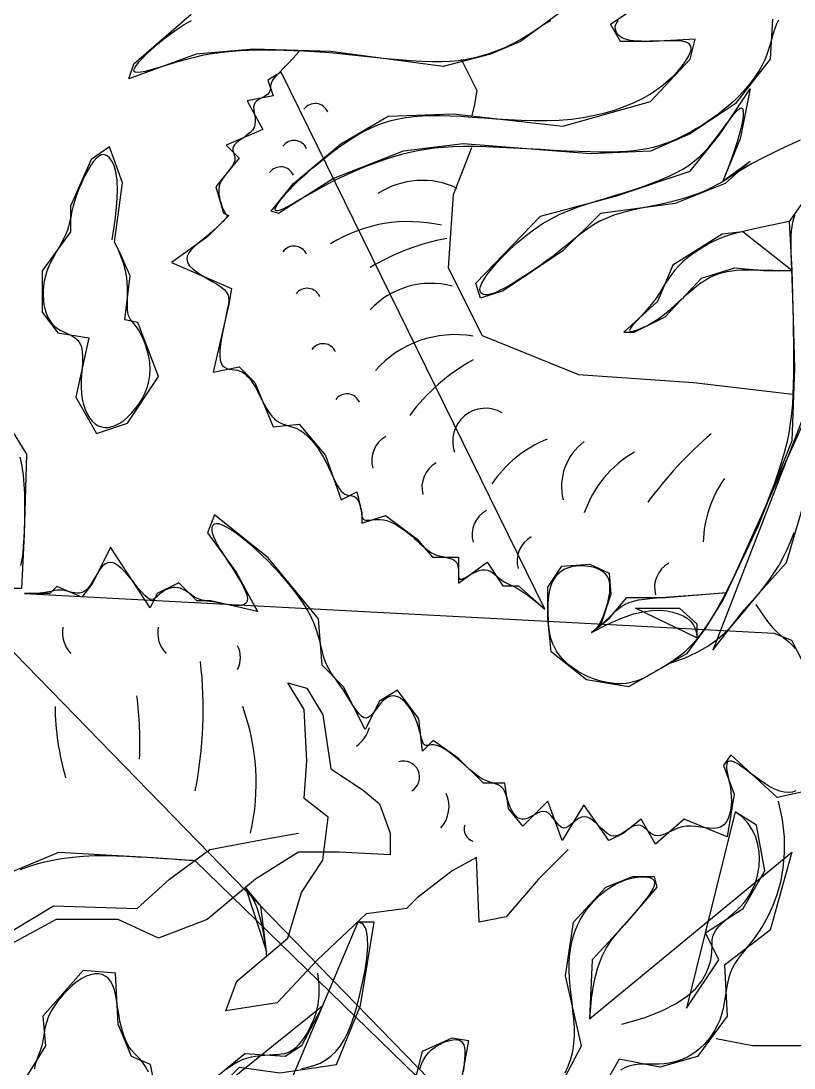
# Model space of a CAD drawing. Header units: metres. Extents: x -5582206 to 1721362, y -2047520 to 6750995.
# Drawn here: x 3503.8 to 3729.4, y 2026 to 2331.7 of the extents above; entities that cross this region are included whole.
import ezdxf

# ---------------------------------------------------------------- set-up
doc = ezdxf.new("R2010")
doc.units = ezdxf.units.M
doc.layers.add('3', color=3, linetype='Continuous')
doc.layers.add('7', color=7, linetype='Continuous')

msp = doc.modelspace()

# ---------------------------------------------------------------- linework, layer by layer
at = {"layer": '3'}
for points in [[(3663.45, 2335.86), (3649.62, 2325.67), (3640.88, 2322.04), (3627.04, 2318.4), (3594.27, 2322.76), (3571.7, 2323.49), (3554.95, 2322.04), (3535.29, 2314.76), (3536.74, 2319.13), (3553.49, 2333.68)], [(3723.16, 2332.22), (3722.44, 2320.58), (3712.24, 2307.49), (3699.13, 2298.76), (3687.48, 2293.66), (3670.01, 2292.94), (3632.87, 2295.85), (3615.39, 2293.66), (3595, 2285.66), (3578.98, 2275.48), (3576.79, 2276.21), (3583.35, 2284.21), (3597.18, 2295.85), (3611.02, 2303.85), (3629.95, 2304.58), (3661.99, 2300.94), (3687.48, 2308.21), (3699.13, 2320.58), (3700.59, 2326.4), (3688.21, 2325.67), (3678.74, 2325.67), (3675.83, 2330.77), (3682.38, 2335.13)], [(3658.31, 2331.77), (3656.64, 2330.74), (3655.01, 2329.69), (3653.43, 2328.66), (3651.91, 2327.67), (3650.46, 2326.76), (3649.09, 2325.95), (3647.78, 2325.22), (3646.5, 2324.58), (3645.25, 2323.99), (3643.99, 2323.46), (3642.72, 2322.96), (3641.4, 2322.49), (3640.03, 2322.04), (3638.57, 2321.58), (3637.01, 2321.15), (3635.31, 2320.74), (3633.46, 2320.38), (3631.41, 2320.09), (3629.16, 2319.87), (3626.65, 2319.75), (3623.89, 2319.73), (3620.83, 2319.84), (3617.54, 2320.04), (3614.07, 2320.33), (3610.47, 2320.67), (3606.81, 2321.05), (3603.13, 2321.44), (3599.5, 2321.81), (3595.97, 2322.16), (3592.59, 2322.45), (3589.36, 2322.68), (3586.27, 2322.87), (3583.32, 2323.01), (3580.49, 2323.1), (3577.78, 2323.15), (3575.17, 2323.15), (3572.67, 2323.13), (3570.25, 2323.06), (3567.91, 2322.96), (3565.63, 2322.81), (3563.38, 2322.6), (3561.16, 2322.33), (3558.95, 2321.98), (3556.72, 2321.57), (3554.46, 2321.07), (3552.17, 2320.48), (3549.88, 2319.84), (3547.64, 2319.17), (3545.5, 2318.52), (3543.49, 2317.91), (3541.68, 2317.38), (3540.1, 2316.97), (3538.81, 2316.7), (3537.83, 2316.61), (3537.18, 2316.7), (3536.83, 2316.96), (3536.77, 2317.4), (3537.01, 2318.01), (3537.51, 2318.78), (3538.28, 2319.72), (3539.29, 2320.82), (3540.54, 2322.08), (3542.01, 2323.45), (3543.65, 2324.9), (3545.45, 2326.39), (3547.38, 2327.86), (3549.4, 2329.3), (3551.48, 2330.64), (3553.61, 2331.86)], [(3724.86, 2331.92), (3724.21, 2330.56), (3723.67, 2329.18), (3723.22, 2327.77), (3722.82, 2326.33), (3722.41, 2324.87), (3721.98, 2323.38), (3721.47, 2321.87), (3720.86, 2320.34), (3720.1, 2318.78), (3719.21, 2317.22), (3718.2, 2315.65), (3717.08, 2314.09), (3715.86, 2312.56), (3714.56, 2311.06), (3713.19, 2309.61), (3711.76, 2308.21), (3710.28, 2306.88), (3708.76, 2305.62), (3707.22, 2304.42), (3705.66, 2303.29), (3704.08, 2302.22), (3702.51, 2301.21), (3700.93, 2300.26), (3699.38, 2299.36), (3697.84, 2298.53), (3696.31, 2297.75), (3694.77, 2297.03), (3693.22, 2296.38), (3691.63, 2295.78), (3689.99, 2295.25), (3688.29, 2294.79), (3686.51, 2294.39), (3684.64, 2294.06), (3682.65, 2293.8), (3680.52, 2293.6), (3678.21, 2293.47), (3675.71, 2293.4), (3672.98, 2293.39), (3669.99, 2293.44), (3666.73, 2293.54), (3663.17, 2293.71), (3659.39, 2293.91), (3655.45, 2294.13), (3651.44, 2294.36), (3647.42, 2294.58), (3643.48, 2294.77), (3639.7, 2294.92), (3636.14, 2295), (3632.88, 2295), (3629.87, 2294.93), (3627.09, 2294.77), (3624.48, 2294.53), (3622, 2294.2), (3619.61, 2293.79), (3617.26, 2293.29), (3614.9, 2292.69), (3612.52, 2292.01), (3610.1, 2291.25), (3607.66, 2290.41), (3605.23, 2289.5), (3602.8, 2288.52), (3600.4, 2287.49), (3598.04, 2286.42), (3595.73, 2285.3), (3593.49, 2284.15), (3591.34, 2282.99), (3589.29, 2281.85), (3587.37, 2280.75), (3585.59, 2279.72), (3583.97, 2278.79), (3582.53, 2277.97), (3581.29, 2277.3), (3580.25, 2276.79), (3579.43, 2276.45), (3578.8, 2276.26), (3578.36, 2276.22), (3578.09, 2276.32), (3577.99, 2276.56), (3578.05, 2276.93), (3578.25, 2277.42), (3578.59, 2278.02), (3579.07, 2278.73), (3579.67, 2279.53), (3580.41, 2280.43), (3581.26, 2281.42), (3582.24, 2282.48), (3583.35, 2283.62), (3584.56, 2284.81), (3585.89, 2286.07), (3587.32, 2287.36), (3588.83, 2288.69), (3590.42, 2290.03), (3592.06, 2291.37), (3593.74, 2292.69), (3595.46, 2293.99), (3597.18, 2295.24), (3598.92, 2296.44), (3600.66, 2297.57), (3602.42, 2298.64), (3604.21, 2299.62), (3606.04, 2300.52), (3607.92, 2301.33), (3609.86, 2302.04), (3611.87, 2302.64), (3613.96, 2303.13), (3616.15, 2303.51), (3618.44, 2303.79), (3620.87, 2303.97), (3623.43, 2304.06), (3626.16, 2304.07), (3629.05, 2304), (3632.14, 2303.85), (3635.42, 2303.64), (3638.87, 2303.39), (3642.44, 2303.13), (3646.11, 2302.89), (3649.83, 2302.71), (3653.56, 2302.6), (3657.26, 2302.61), (3660.9, 2302.76), (3664.44, 2303.07), (3667.87, 2303.54), (3671.16, 2304.16), (3674.31, 2304.91), (3677.3, 2305.79), (3680.12, 2306.78), (3682.75, 2307.88), (3685.18, 2309.06), (3687.39, 2310.33), (3689.4, 2311.65), (3691.2, 2313), (3692.81, 2314.37), (3694.23, 2315.72), (3695.47, 2317.04), (3696.53, 2318.31), (3697.43, 2319.49), (3698.17, 2320.58), (3698.74, 2321.56), (3699.14, 2322.44), (3699.36, 2323.22), (3699.39, 2323.89), (3699.23, 2324.47), (3698.86, 2324.94), (3698.28, 2325.31), (3697.5, 2325.58), (3696.53, 2325.76), (3695.41, 2325.87), (3694.17, 2325.92), (3692.85, 2325.92), (3691.47, 2325.89), (3690.08, 2325.84), (3688.7, 2325.79), (3687.35, 2325.76), (3686.07, 2325.74), (3684.84, 2325.75), (3683.67, 2325.79), (3682.59, 2325.89), (3681.58, 2326.03), (3680.66, 2326.24), (3679.84, 2326.52), (3679.11, 2326.88), (3678.5, 2327.3), (3678, 2327.78), (3677.62, 2328.31), (3677.37, 2328.87), (3677.24, 2329.45), (3677.25, 2330.05), (3677.41, 2330.64), (3677.71, 2331.23), (3678.15, 2331.8)], [(3775.52, 2328.17), (3705.68, 2147.99), (3714.89, 2159.76), (3727.18, 2173.57), (3733.84, 2196.07)], [(3585.04, 2322.81), (3585.04, 2322.81), (3583.2, 2320.74), (3581.65, 2319.09), (3580.37, 2317.77), (3579.34, 2316.74), (3578.52, 2315.93), (3577.89, 2315.29), (3577.43, 2314.74), (3577.11, 2314.24), (3576.9, 2313.74), (3576.77, 2313.22), (3576.68, 2312.7), (3576.62, 2312.19), (3576.54, 2311.69), (3576.42, 2311.22), (3576.21, 2310.78), (3575.9, 2310.37), (3575.45, 2310.01), (3574.91, 2309.68), (3574.3, 2309.36), (3573.68, 2309.03), (3573.08, 2308.66), (3572.54, 2308.25), (3572.12, 2307.77), (3571.84, 2307.2), (3571.73, 2306.53), (3571.76, 2305.78), (3571.88, 2304.96), (3572.03, 2304.1), (3572.15, 2303.21), (3572.19, 2302.32), (3572.11, 2301.44), (3571.84, 2300.61), (3571.35, 2299.83), (3570.68, 2299.1), (3569.88, 2298.42), (3569.03, 2297.78), (3568.16, 2297.18), (3567.35, 2296.61), (3566.65, 2296.06), (3566.12, 2295.53), (3565.8, 2295.02), (3565.66, 2294.51), (3565.66, 2294), (3565.76, 2293.5), (3565.91, 2293), (3566.07, 2292.5), (3566.2, 2291.99), (3566.25, 2291.47), (3566.19, 2290.95), (3566.03, 2290.41), (3565.79, 2289.86), (3565.47, 2289.32), (3565.1, 2288.77), (3564.7, 2288.23), (3564.27, 2287.69), (3563.84, 2287.16), (3563.42, 2286.64), (3563.02, 2286.13), (3562.65, 2285.61), (3562.31, 2285.07), (3562.03, 2284.51), (3561.8, 2283.92), (3561.64, 2283.28), (3561.55, 2282.6), (3561.54, 2281.86), (3561.61, 2281.08), (3561.73, 2280.28), (3561.9, 2279.49), (3562.11, 2278.72), (3562.34, 2277.99), (3562.58, 2277.33), (3562.82, 2276.76), (3563.05, 2276.29), (3563.27, 2275.91), (3563.46, 2275.61), (3563.63, 2275.37), (3563.77, 2275.17), (3563.87, 2275.01), (3563.94, 2274.87), (3563.96, 2274.73), (3563.94, 2274.58), (3563.87, 2274.42), (3563.75, 2274.23), (3563.58, 2274.02), (3563.37, 2273.78), (3563.11, 2273.5), (3562.8, 2273.19), (3562.44, 2272.83), (3562.03, 2272.42), (3561.58, 2271.97), (3561.06, 2271.47), (3560.47, 2270.93), (3559.82, 2270.33), (3559.08, 2269.69), (3558.27, 2269), (3557.36, 2268.26), (3556.37, 2267.48), (3555.36, 2266.65), (3554.38, 2265.79), (3553.5, 2264.9), (3552.8, 2263.99), (3552.34, 2263.05), (3552.19, 2262.11), (3552.41, 2261.16), (3553.04, 2260.21), (3554.03, 2259.26), (3555.27, 2258.33), (3556.68, 2257.42), (3558.17, 2256.53), (3559.64, 2255.66), (3561.01, 2254.84), (3562.19, 2254.06), (3563.1, 2253.31), (3563.75, 2252.58), (3564.17, 2251.83), (3564.39, 2251.01), (3564.44, 2250.1), (3564.35, 2249.06), (3564.14, 2247.85), (3563.84, 2246.44), (3563.48, 2244.82), (3563.09, 2243.02), (3562.71, 2241.13), (3562.36, 2239.21), (3562.08, 2237.35), (3561.89, 2235.6), (3561.83, 2234.04), (3561.93, 2232.75), (3562.21, 2231.76), (3562.65, 2231.06), (3563.23, 2230.58), (3563.9, 2230.27), (3564.65, 2230.08), (3565.43, 2229.96), (3566.23, 2229.85), (3567.01, 2229.7), (3567.75, 2229.46), (3568.45, 2229.12), (3569.12, 2228.68), (3569.76, 2228.13), (3570.38, 2227.47), (3570.99, 2226.69), (3571.6, 2225.78), (3572.22, 2224.75), (3572.84, 2223.6), (3573.48, 2222.36), (3574.14, 2221.08), (3574.82, 2219.79), (3575.52, 2218.55), (3576.25, 2217.39), (3577.01, 2216.36), (3577.8, 2215.49), (3578.63, 2214.83), (3579.49, 2214.34), (3580.37, 2213.97), (3581.28, 2213.67), (3582.2, 2213.4), (3583.14, 2213.12), (3584.09, 2212.78), (3585.04, 2212.32), (3585.99, 2211.73), (3586.94, 2210.98), (3587.87, 2210.11), (3588.79, 2209.12), (3589.68, 2208.02), (3590.54, 2206.83), (3591.37, 2205.55), (3592.15, 2204.21), (3592.89, 2202.8), (3593.59, 2201.38), (3594.25, 2199.97), (3594.88, 2198.61), (3595.49, 2197.34), (3596.08, 2196.2), (3596.66, 2195.22), (3597.23, 2194.44), (3597.8, 2193.88), (3598.37, 2193.52), (3598.92, 2193.3), (3599.45, 2193.19), (3599.96, 2193.12), (3600.44, 2193.07), (3600.89, 2192.97), (3601.29, 2192.79), (3601.65, 2192.49), (3601.96, 2192.08), (3602.24, 2191.59), (3602.47, 2191.03), (3602.67, 2190.43), (3602.83, 2189.81), (3602.96, 2189.19), (3603.07, 2188.6), (3603.16, 2188.06), (3603.24, 2187.56), (3603.32, 2187.13), (3603.44, 2186.75), (3603.59, 2186.44), (3603.8, 2186.2), (3604.09, 2186.03), (3604.47, 2185.94), (3604.95, 2185.93), (3605.53, 2185.97), (3606.2, 2186.04), (3606.94, 2186.11), (3607.76, 2186.15), (3608.65, 2186.14), (3609.58, 2186.03), (3610.56, 2185.81), (3611.58, 2185.46), (3612.62, 2184.98), (3613.66, 2184.41), (3614.71, 2183.75), (3615.73, 2183.04), (3616.72, 2182.28), (3617.67, 2181.51), (3618.56, 2180.74), (3619.39, 2179.99), (3620.15, 2179.27), (3620.88, 2178.6), (3621.58, 2177.96), (3622.26, 2177.39), (3622.95, 2176.87), (3623.66, 2176.42), (3624.4, 2176.05), (3625.19, 2175.75), (3625.99, 2175.52), (3626.81, 2175.33), (3627.61, 2175.16), (3628.37, 2174.99), (3629.08, 2174.8), (3629.71, 2174.57), (3630.24, 2174.27), (3630.66, 2173.9), (3630.98, 2173.46), (3631.2, 2172.97), (3631.35, 2172.45), (3631.45, 2171.91), (3631.49, 2171.36), (3631.51, 2170.83), (3631.51, 2170.34), (3631.52, 2169.89), (3631.54, 2169.5), (3631.59, 2169.17), (3631.69, 2168.93), (3631.85, 2168.77), (3632.1, 2168.71), (3632.45, 2168.77), (3632.91, 2168.94), (3633.5, 2169.24), (3634.19, 2169.62), (3634.96, 2170.06), (3635.8, 2170.5), (3636.67, 2170.9), (3637.55, 2171.23), (3638.42, 2171.43), (3639.26, 2171.48), (3640.04, 2171.34), (3640.77, 2171.03), (3641.47, 2170.6), (3642.15, 2170.08), (3642.81, 2169.52), (3643.47, 2168.95), (3644.15, 2168.4), (3644.85, 2167.93), (3645.59, 2167.54), (3646.42, 2167.16), (3647.41, 2166.7), (3648.61, 2166.07), (3650.07, 2165.17), (3651.86, 2163.91), (3654.04, 2162.2), (3656.65, 2159.94), (3579.71, 2316.72), (3575.9, 2314.43), (3577.42, 2309.87), (3569.8, 2308.34), (3574.38, 2299.97), (3563.71, 2295.41), (3567.52, 2291.6), (3563.71, 2287.03), (3560.66, 2283.23), (3562.95, 2275.62), (3564.47, 2274.86), (3562.95, 2273.34), (3558.38, 2268.77), (3547.71, 2261.16), (3565.23, 2253.55), (3564.47, 2248.98), (3559.9, 2229.19), (3567.52, 2230.72), (3572.09, 2226.15), (3577.42, 2213.21), (3585.04, 2213.97), (3592.66, 2204.84), (3597.23, 2191.9), (3601.8, 2194.18), (3603.33, 2188.1), (3603.33, 2185.05), (3610.18, 2187.34), (3619.32, 2180.49), (3623.9, 2175.16), (3631.51, 2175.16), (3631.51, 2169.83), (3631.51, 2167.55), (3639.89, 2173.64), (3644.46, 2166.79), (3649.04, 2166.79), (3656.65, 2159.94)], [(3632.28, 2320.52), (3636.85, 2311.39), (3636.08, 2306.82), (3635.32, 2303.78)], [(3729.61, 2274.9), (3729.27, 2273.89), (3728.99, 2272.83), (3728.76, 2271.67), (3728.61, 2270.38), (3728.52, 2268.93), (3728.48, 2267.32), (3728.48, 2265.54), (3728.52, 2263.57), (3728.59, 2261.42), (3728.67, 2259.06), (3728.76, 2256.48), (3728.86, 2253.69), (3728.95, 2250.72), (3729.03, 2247.62), (3729.11, 2244.41), (3729.17, 2241.16), (3729.22, 2237.89), (3729.26, 2234.66), (3729.27, 2231.5), (3729.25, 2228.45), (3729.2, 2225.49), (3729.09, 2222.61), (3728.92, 2219.77), (3728.66, 2216.97), (3728.31, 2214.18), (3727.85, 2211.37), (3727.26, 2208.52), (3726.53, 2205.62), (3725.68, 2202.68), (3724.72, 2199.7), (3723.67, 2196.71), (3722.54, 2193.72), (3721.36, 2190.73), (3720.14, 2187.78), (3718.89, 2184.86), (3717.64, 2181.99), (3716.39, 2179.2), (3715.16, 2176.5), (3713.95, 2173.91), (3712.78, 2171.45), (3711.66, 2169.14), (3710.59, 2166.99), (3709.6, 2165.04), (3708.68, 2163.29), (3707.83, 2161.72), (3707.03, 2160.3), (3706.29, 2159.02), (3705.57, 2157.85), (3704.89, 2156.76), (3704.21, 2155.73), (3703.54, 2154.73), (3702.87, 2153.74), (3702.18, 2152.77), (3701.46, 2151.81), (3700.72, 2150.86), (3699.94, 2149.94), (3699.12, 2149.03), (3698.24, 2148.16), (3697.32, 2147.31), (3696.33, 2146.5), (3695.28, 2145.71), (3694.21, 2144.96), (3693.1, 2144.23), (3691.99, 2143.54), (3690.87, 2142.87), (3689.77, 2142.22), (3688.7, 2141.6), (3687.66, 2141.01), (3686.64, 2140.45), (3685.64, 2139.93), (3684.63, 2139.46), (3683.6, 2139.05), (3682.54, 2138.71), (3681.43, 2138.45), (3680.25, 2138.28), (3678.99, 2138.2), (3677.67, 2138.21), (3676.3, 2138.32), (3674.89, 2138.53), (3673.46, 2138.84), (3672.02, 2139.24), (3670.58, 2139.73), (3669.15, 2140.32), (3667.77, 2141.01), (3666.42, 2141.78), (3665.14, 2142.63), (3663.93, 2143.55), (3662.81, 2144.53), (3661.79, 2145.56), (3660.88, 2146.63), (3660.11, 2147.74), (3659.47, 2148.87), (3658.97, 2150.02), (3658.57, 2151.19), (3658.27, 2152.36), (3658.06, 2153.55), (3657.9, 2154.74), (3657.79, 2155.93), (3657.72, 2157.12), (3657.67, 2158.29), (3657.63, 2159.46), (3657.63, 2160.61), (3657.66, 2161.73), (3657.73, 2162.83), (3657.84, 2163.89), (3658.01, 2164.91), (3658.23, 2165.9), (3658.52, 2166.83), (3658.87, 2167.71), (3659.29, 2168.54), (3659.77, 2169.3), (3660.31, 2169.99), (3660.92, 2170.61), (3661.59, 2171.15), (3662.33, 2171.61), (3663.13, 2171.98), (3663.97, 2172.27), (3664.86, 2172.48), (3665.77, 2172.62), (3666.7, 2172.69), (3667.62, 2172.7), (3668.53, 2172.65), (3669.41, 2172.55), (3670.25, 2172.39), (3671.05, 2172.19), (3671.8, 2171.94), (3672.49, 2171.64), (3673.13, 2171.29), (3673.69, 2170.88), (3674.19, 2170.42), (3674.62, 2169.9), (3674.96, 2169.33), (3675.23, 2168.71), (3675.42, 2168.03), (3675.54, 2167.29), (3675.6, 2166.51), (3675.59, 2165.67), (3675.52, 2164.79), (3675.38, 2163.85), (3675.2, 2162.87), (3674.96, 2161.86), (3674.69, 2160.85), (3674.38, 2159.84), (3674.05, 2158.87), (3673.7, 2157.95), (3673.35, 2157.1), (3672.99, 2156.35), (3672.65, 2155.7), (3672.33, 2155.16), (3672.04, 2154.73), (3671.8, 2154.41), (3671.63, 2154.19), (3671.53, 2154.07), (3671.53, 2154.05), (3671.63, 2154.13), (3671.85, 2154.31), (3672.17, 2154.57), (3672.58, 2154.91), (3673.07, 2155.33), (3673.62, 2155.8), (3674.21, 2156.34), (3674.83, 2156.92), (3675.47, 2157.54), (3676.11, 2158.19), (3676.78, 2158.86), (3677.49, 2159.53), (3678.27, 2160.18), (3679.15, 2160.81), (3680.14, 2161.38), (3681.26, 2161.89), (3682.55, 2162.32), (3684.04, 2162.66), (3685.83, 2162.93), (3688.05, 2163.17), (3690.82, 2163.4), (3694.25, 2163.66), (3698.48, 2163.97), (3703.61, 2164.37), (3709.77, 2164.87), (3780.79, 2322.14)], [(3731.19, 2296.85), (3725.26, 2294.13), (3720.61, 2291.85), (3717.01, 2289.96), (3714.25, 2288.37), (3712.09, 2287.04), (3710.32, 2285.89), (3708.72, 2284.87), (3707.1, 2283.93), (3705.41, 2283.04), (3703.65, 2282.21), (3701.82, 2281.44), (3699.9, 2280.72), (3697.88, 2280.06), (3695.77, 2279.44), (3693.55, 2278.87), (3691.22, 2278.35), (3688.82, 2277.84), (3686.37, 2277.34), (3683.92, 2276.83), (3681.49, 2276.27), (3679.13, 2275.65), (3676.87, 2274.95), (3674.74, 2274.14), (3672.77, 2273.22), (3670.94, 2272.19), (3669.21, 2271.05), (3667.55, 2269.84), (3665.92, 2268.56), (3664.29, 2267.22), (3662.63, 2265.85), (3660.9, 2264.44), (3659.08, 2263.03), (3657.19, 2261.63), (3655.27, 2260.25), (3653.35, 2258.93), (3651.46, 2257.67), (3649.64, 2256.5), (3647.92, 2255.44), (3646.34, 2254.5), (3644.92, 2253.71), (3643.66, 2253.06), (3642.55, 2252.55), (3641.57, 2252.17), (3640.73, 2251.91), (3639.99, 2251.77), (3639.36, 2251.75), (3638.81, 2251.83), (3638.36, 2252.03), (3638.01, 2252.33), (3637.8, 2252.78), (3637.77, 2253.38), (3637.93, 2254.15), (3638.32, 2255.11), (3638.97, 2256.27), (3639.91, 2257.65), (3641.15, 2259.26), (3642.68, 2261.06), (3644.46, 2262.97), (3646.46, 2264.96), (3648.64, 2266.96), (3650.97, 2268.91), (3653.41, 2270.76), (3655.93, 2272.45), (3658.5, 2273.93), (3661.11, 2275.24), (3663.75, 2276.38), (3666.42, 2277.4), (3669.12, 2278.33), (3671.83, 2279.18), (3674.56, 2280), (3677.29, 2280.81), (3680.01, 2281.64), (3682.71, 2282.5), (3685.36, 2283.39), (3687.94, 2284.31), (3690.41, 2285.28), (3692.75, 2286.29), (3694.94, 2287.34), (3696.95, 2288.45), (3698.76, 2289.62), (3700.4, 2290.83), (3701.88, 2292.1), (3703.23, 2293.42), (3704.48, 2294.79), (3705.65, 2296.19), (3706.78, 2297.64), (3707.87, 2299.12), (3708.96, 2300.63), (3710.02, 2302.09), (3711.03, 2303.45), (3711.97, 2304.62), (3712.8, 2305.54), (3713.5, 2306.13), (3714.05, 2306.32), (3714.43, 2306.03), (3714.59, 2305.21), (3714.54, 2303.86), (3714.25, 2301.98), (3713.7, 2299.58), (3712.88, 2296.66), (3711.76, 2293.24), (3710.34, 2289.33), (3708.6, 2284.93), (3716.61, 2290.75), (3709.33, 2284.21), (3694.76, 2278.39), (3672.92, 2275.48), (3661.99, 2264.57), (3644.52, 2252.93), (3637.96, 2250.74), (3636.51, 2255.11), (3655.44, 2274.75), (3677.29, 2280.57), (3699.13, 2287.84), (3707.87, 2298.76), (3716.61, 2311.85), (3713.7, 2297.3), (3708.6, 2284.93)], [(3530.4, 2267.83), (3530.4, 2267.83), (3531.31, 2273.53), (3531.82, 2278.28), (3531.99, 2282.14), (3531.87, 2285.24), (3531.53, 2287.64), (3531.01, 2289.46), (3530.39, 2290.79), (3529.71, 2291.71), (3529.03, 2292.31), (3528.35, 2292.63), (3527.67, 2292.68), (3527, 2292.48), (3526.32, 2292.05), (3525.63, 2291.41), (3524.94, 2290.58), (3524.24, 2289.57), (3523.52, 2288.42), (3522.81, 2287.14), (3522.12, 2285.77), (3521.45, 2284.34), (3520.83, 2282.88), (3520.25, 2281.42), (3519.75, 2280), (3519.33, 2278.64), (3518.99, 2277.36), (3518.72, 2276.16), (3518.49, 2275.02), (3518.27, 2273.91), (3518.04, 2272.82), (3517.75, 2271.73), (3517.4, 2270.61), (3516.94, 2269.46), (3516.36, 2268.25), (3515.68, 2266.99), (3514.94, 2265.69), (3514.17, 2264.34), (3513.4, 2262.96), (3512.66, 2261.54), (3511.98, 2260.11), (3511.4, 2258.65), (3510.95, 2257.19), (3510.61, 2255.72), (3510.4, 2254.27), (3510.28, 2252.85), (3510.27, 2251.47), (3510.36, 2250.15), (3510.53, 2248.89), (3510.77, 2247.72), (3511.09, 2246.63), (3511.48, 2245.64), (3511.94, 2244.73), (3512.47, 2243.91), (3513.07, 2243.18), (3513.74, 2242.52), (3514.49, 2241.94), (3515.3, 2241.43), (3516.18, 2240.99), (3517.1, 2240.58), (3518.02, 2240.16), (3518.9, 2239.69), (3519.73, 2239.13), (3520.45, 2238.44), (3521.04, 2237.59), (3521.47, 2236.53), (3521.7, 2235.23), (3521.79, 2233.74), (3521.75, 2232.08), (3521.66, 2230.31), (3521.53, 2228.46), (3521.43, 2226.6), (3521.39, 2224.74), (3521.47, 2222.95), (3521.68, 2221.27), (3522.04, 2219.7), (3522.52, 2218.26), (3523.12, 2216.97), (3523.82, 2215.84), (3524.6, 2214.88), (3525.46, 2214.1), (3526.37, 2213.53), (3527.34, 2213.16), (3528.35, 2213), (3529.39, 2213.04), (3530.46, 2213.28), (3531.56, 2213.7), (3532.67, 2214.31), (3533.8, 2215.09), (3534.93, 2216.04), (3536.06, 2217.16), (3537.16, 2218.42), (3538.19, 2219.82), (3539.15, 2221.34), (3539.98, 2222.95), (3540.66, 2224.65), (3541.17, 2226.42), (3541.47, 2228.23), (3541.55, 2230.08), (3541.42, 2231.94), (3541.13, 2233.75), (3540.7, 2235.51), (3540.17, 2237.16), (3539.58, 2238.68), (3538.95, 2240.03), (3538.33, 2241.18), (3537.73, 2242.11), (3537.18, 2242.85), (3536.67, 2243.47), (3536.22, 2244.01), (3535.83, 2244.52), (3535.5, 2245.07), (3535.24, 2245.7), (3535.06, 2246.46), (3534.95, 2247.4), (3534.91, 2248.49), (3534.9, 2249.72), (3534.91, 2251.05), (3534.92, 2252.46), (3534.9, 2253.91), (3534.82, 2255.38), (3534.68, 2256.83), (3534.44, 2258.25), (3534.13, 2259.62), (3533.74, 2260.96), (3533.29, 2262.26), (3532.8, 2263.52), (3532.27, 2264.74), (3531.72, 2265.92), (3531.16, 2267.07), (3533.42, 2284.42), (3529.65, 2294.98), (3524.36, 2291.21), (3518.32, 2277.63), (3518.32, 2270.09), (3510.02, 2258.78), (3510.02, 2246.71), (3514.55, 2240.68), (3523.61, 2239.17), (3519.83, 2221.82), (3525.87, 2211.26), (3534.93, 2214.28), (3543.99, 2227.86), (3537.95, 2243.69), (3534.18, 2244.45), (3535.68, 2257.27), (3532.67, 2264.06), (3531.16, 2267.07)], [(3635.32, 2294.65), (3629.99, 2280.95), (3628.47, 2259.64), (3638.37, 2239.85), (3666.56, 2228.43), (3700.08, 2226.15), (3729.1, 2222.74)], [(3731.78, 2278.45), (3728.01, 2273.18), (3728.76, 2258.87), (3729.52, 2230.24), (3728.76, 2209.15), (3718.96, 2184.29), (3708.75, 2162.83), (3703.63, 2154.64), (3698, 2146.97), (3688.27, 2141.35), (3681.1, 2137.25), (3668.81, 2139.3), (3658.57, 2147.48), (3657.55, 2157.2), (3657.55, 2166.41), (3661.65, 2172.55), (3669.84, 2173.06), (3675.47, 2170.5), (3675.98, 2164.36), (3672.91, 2155.16), (3670.35, 2153.11), (3675.47, 2157.2), (3680.59, 2163.34), (3691.85, 2163.34), (3709.77, 2164.87)], [(3728.01, 2273.18), (3728.01, 2273.18), (3723.39, 2272.17), (3719.63, 2271.35), (3716.59, 2270.69), (3714.14, 2270.14), (3712.14, 2269.65), (3710.46, 2269.18), (3708.97, 2268.68), (3707.52, 2268.1), (3706.03, 2267.4), (3704.48, 2266.59), (3702.9, 2265.69), (3701.33, 2264.7), (3699.8, 2263.63), (3698.33, 2262.51), (3696.96, 2261.33), (3695.71, 2260.12), (3694.6, 2258.89), (3693.62, 2257.64), (3692.73, 2256.37), (3691.91, 2255.1), (3691.12, 2253.83), (3690.34, 2252.57), (3689.53, 2251.31), (3688.67, 2250.08), (3687.74, 2248.87), (3686.76, 2247.7), (3685.77, 2246.58), (3684.81, 2245.53), (3683.9, 2244.56), (3683.09, 2243.69), (3682.4, 2242.93), (3681.89, 2242.29), (3681.56, 2241.8), (3681.42, 2241.44), (3681.46, 2241.2), (3681.65, 2241.07), (3681.99, 2241.05), (3682.47, 2241.13), (3683.07, 2241.3), (3683.77, 2241.54), (3684.57, 2241.86), (3685.46, 2242.25), (3686.42, 2242.73), (3687.45, 2243.28), (3688.54, 2243.93), (3689.67, 2244.67), (3690.85, 2245.5), (3692.07, 2246.44), (3693.3, 2247.47), (3694.56, 2248.59), (3695.83, 2249.75), (3697.11, 2250.93), (3698.4, 2252.09), (3699.68, 2253.22), (3700.97, 2254.27), (3702.25, 2255.23), (3703.51, 2256.06), (3704.78, 2256.77), (3706.04, 2257.36), (3707.31, 2257.86), (3708.6, 2258.25), (3709.91, 2258.55), (3711.24, 2258.78), (3712.61, 2258.93), (3714.03, 2259.02), (3715.54, 2259.05), (3717.17, 2259.05), (3718.97, 2259.02), (3720.99, 2258.97), (3723.26, 2258.92), (3725.84, 2258.88), (3728.76, 2258.87), (3714.44, 2270.17), (3708.4, 2269.41), (3694.08, 2260.37), (3689.55, 2249.83), (3679.75, 2240.79), (3682.77, 2240.79), (3691.81, 2245.31), (3702.37, 2256.61), (3712.17, 2259.62), (3720.47, 2258.87), (3728.76, 2258.87)], [(3494.16, 2223.33), (3505.49, 2205.23), (3504.73, 2181.85), (3503.98, 2166.02), (3489.63, 2166.02)], [(3737.41, 2220.82), (3754.93, 2210.17), (3788.45, 2183.53), (3802.16, 2157.65), (3805.21, 2119.6), (3799.12, 2086.87), (3785.4, 2066.33), (3766.36, 2052.63), (3758.51, 2036.69), (3747.15, 2032.43), (3717.31, 2032.43), (3706.66, 2034.56)], [(3503.47, 2204.35), (3504.05, 2201.72), (3504.45, 2199.04), (3504.71, 2196.32), (3504.86, 2193.59), (3504.91, 2190.88), (3504.89, 2188.21), (3504.82, 2185.62), (3504.73, 2183.11), (3504.63, 2180.72), (3504.51, 2178.46), (3504.33, 2176.36), (3504.07, 2174.42), (3503.71, 2172.67)], [(3733.93, 2107.03), (3724.52, 2104.94), (3710.93, 2117.48), (3708.83, 2114.35), (3711.97, 2105.99), (3709.88, 2093.45), (3697.33, 2098.68), (3688.96, 2091.36), (3684.78, 2098.68), (3679.55, 2094.5), (3675.37, 2092.41), (3668.05, 2102.86), (3661.77, 2092.41), (3657.59, 2103.9), (3650.27, 2096.59), (3646.08, 2101.81), (3645.04, 2109.12), (3638.76, 2109.12), (3631.44, 2116.44), (3624.12, 2121.66), (3620.98, 2118.53), (3619.94, 2127.93), (3613.66, 2136.29), (3608.43, 2133.15), (3604.25, 2124.8), (3597.97, 2137.33), (3591.7, 2143.6), (3590.65, 2157.18), (3576.01, 2174.95), (3560.32, 2187.48), (3558.23, 2182.26), (3566.6, 2170.77), (3572.87, 2159.27), (3559.28, 2162.41), (3555.1, 2162.41), (3549.87, 2167.63), (3543.59, 2164.5), (3541.5, 2160.32), (3529.99, 2178.08), (3524.77, 2167.63), (3521.63, 2163.45), (3514.31, 2166.59), (3512.22, 2164.5), (3504.89, 2164.5)], [(3729.98, 2106.89), (3728.94, 2106.56), (3727.8, 2106.43), (3726.56, 2106.53), (3725.23, 2106.84), (3723.82, 2107.38), (3722.36, 2108.14), (3720.86, 2109.07), (3719.35, 2110.1), (3717.88, 2111.19), (3716.46, 2112.27), (3715.12, 2113.28), (3713.91, 2114.17), (3712.84, 2114.87), (3711.95, 2115.34), (3711.23, 2115.58), (3710.66, 2115.62), (3710.23, 2115.48), (3709.93, 2115.17), (3709.75, 2114.72), (3709.68, 2114.15), (3709.71, 2113.48), (3709.81, 2112.72), (3709.97, 2111.88), (3710.18, 2110.96), (3710.4, 2109.97), (3710.63, 2108.91), (3710.83, 2107.77), (3711, 2106.57), (3711.1, 2105.29), (3711.12, 2103.96), (3711.05, 2102.61), (3710.88, 2101.27), (3710.6, 2100), (3710.19, 2098.84), (3709.65, 2097.82), (3708.97, 2097), (3708.14, 2096.41), (3707.14, 2096.08), (3706.02, 2095.97), (3704.78, 2096.02), (3703.47, 2096.17), (3702.11, 2096.36), (3700.73, 2096.53), (3699.36, 2096.63), (3698.03, 2096.59), (3696.75, 2096.37), (3695.54, 2096), (3694.4, 2095.55), (3693.32, 2095.06), (3692.31, 2094.59), (3691.36, 2094.19), (3690.48, 2093.91), (3689.66, 2093.8), (3688.91, 2093.91), (3688.21, 2094.19), (3687.56, 2094.6), (3686.94, 2095.08), (3686.34, 2095.59), (3685.76, 2096.08), (3685.19, 2096.48), (3684.61, 2096.76), (3684.01, 2096.87), (3683.4, 2096.83), (3682.79, 2096.66), (3682.16, 2096.39), (3681.54, 2096.05), (3680.93, 2095.66), (3680.32, 2095.25), (3679.72, 2094.85), (3679.14, 2094.47), (3678.57, 2094.15), (3678, 2093.91), (3677.42, 2093.76), (3676.82, 2093.72), (3676.19, 2093.82), (3675.54, 2094.07), (3674.84, 2094.5), (3674.1, 2095.11), (3673.32, 2095.85), (3672.5, 2096.65), (3671.66, 2097.46), (3670.81, 2098.2), (3669.94, 2098.81), (3669.08, 2099.22), (3668.22, 2099.37), (3667.38, 2099.22), (3666.56, 2098.83), (3665.75, 2098.28), (3664.97, 2097.65), (3664.22, 2097.03), (3663.49, 2096.51), (3662.79, 2096.16), (3662.12, 2096.06), (3661.48, 2096.29), (3660.86, 2096.77), (3660.26, 2097.44), (3659.66, 2098.22), (3659.05, 2099.02), (3658.42, 2099.76), (3657.76, 2100.37), (3657.06, 2100.77), (3656.32, 2100.89), (3655.55, 2100.78), (3654.74, 2100.5), (3653.93, 2100.11), (3653.11, 2099.67), (3652.31, 2099.25), (3651.53, 2098.89), (3650.79, 2098.68), (3650.1, 2098.64), (3649.45, 2098.78), (3648.85, 2099.07), (3648.31, 2099.5), (3647.81, 2100.05), (3647.36, 2100.68), (3646.96, 2101.39), (3646.61, 2102.16), (3646.3, 2102.96), (3646.03, 2103.77), (3645.77, 2104.57), (3645.52, 2105.36), (3645.24, 2106.1), (3644.94, 2106.79), (3644.59, 2107.39), (3644.17, 2107.9), (3643.67, 2108.31), (3643.1, 2108.63), (3642.46, 2108.89), (3641.77, 2109.12), (3641.03, 2109.36), (3640.24, 2109.62), (3639.43, 2109.94), (3638.59, 2110.34), (3637.73, 2110.85), (3636.86, 2111.46), (3635.97, 2112.15), (3635.08, 2112.89), (3634.18, 2113.67), (3633.27, 2114.48), (3632.36, 2115.29), (3631.44, 2116.09), (3630.53, 2116.85), (3629.62, 2117.57), (3628.73, 2118.24), (3627.87, 2118.83), (3627.04, 2119.34), (3626.25, 2119.76), (3625.5, 2120.07), (3624.82, 2120.27), (3624.2, 2120.34), (3623.64, 2120.32), (3623.13, 2120.26), (3622.68, 2120.18), (3622.28, 2120.14), (3621.93, 2120.17), (3621.61, 2120.32), (3621.33, 2120.62), (3621.08, 2121.1), (3620.86, 2121.76), (3620.63, 2122.55), (3620.39, 2123.47), (3620.14, 2124.47), (3619.84, 2125.54), (3619.48, 2126.64), (3619.07, 2127.76), (3618.57, 2128.85), (3618, 2129.92), (3617.38, 2130.92), (3616.71, 2131.85), (3616.01, 2132.68), (3615.29, 2133.39), (3614.56, 2133.96), (3613.84, 2134.37), (3613.13, 2134.61), (3612.43, 2134.68), (3611.75, 2134.6), (3611.09, 2134.37), (3610.45, 2134.02), (3609.82, 2133.54), (3609.2, 2132.96), (3608.61, 2132.28), (3608.03, 2131.53), (3607.46, 2130.75), (3606.89, 2129.99), (3606.32, 2129.3), (3605.74, 2128.73), (3605.15, 2128.34), (3604.54, 2128.17), (3603.9, 2128.28), (3603.23, 2128.69), (3602.53, 2129.38), (3601.81, 2130.29), (3601.07, 2131.37), (3600.31, 2132.56), (3599.54, 2133.81), (3598.76, 2135.07), (3597.97, 2136.29), (3597.19, 2137.42), (3596.42, 2138.48), (3595.67, 2139.49), (3594.95, 2140.49), (3594.27, 2141.49), (3593.64, 2142.53), (3593.07, 2143.63), (3592.57, 2144.82), (3592.15, 2146.12), (3591.77, 2147.52), (3591.4, 2149.03), (3591, 2150.63), (3590.54, 2152.32), (3589.97, 2154.1), (3589.27, 2155.96), (3588.39, 2157.88), (3587.31, 2159.87), (3586.03, 2161.9), (3584.6, 2163.97), (3583.03, 2166.04), (3581.34, 2168.11), (3579.56, 2170.15), (3577.72, 2172.14), (3575.84, 2174.07), (3573.94, 2175.92), (3572.05, 2177.67), (3570.21, 2179.28), (3568.43, 2180.73), (3566.75, 2182.01), (3565.2, 2183.09), (3563.8, 2183.93), (3562.59, 2184.52), (3561.58, 2184.84), (3560.78, 2184.91), (3560.19, 2184.75), (3559.78, 2184.37), (3559.56, 2183.81), (3559.53, 2183.08), (3559.67, 2182.21), (3559.98, 2181.21), (3560.45, 2180.12), (3561.05, 2178.94), (3561.78, 2177.69), (3562.59, 2176.38), (3563.47, 2175.02), (3564.39, 2173.62), (3565.32, 2172.2), (3566.25, 2170.77), (3567.14, 2169.33), (3567.97, 2167.93), (3568.69, 2166.58), (3569.28, 2165.32), (3569.69, 2164.18), (3569.9, 2163.17), (3569.87, 2162.34), (3569.56, 2161.71), (3568.96, 2161.3), (3568.1, 2161.08), (3567.05, 2161.02), (3565.86, 2161.08), (3564.59, 2161.23), (3563.29, 2161.44), (3562.02, 2161.67), (3560.85, 2161.89), (3559.81, 2162.06), (3558.89, 2162.2), (3558.08, 2162.33), (3557.36, 2162.45), (3556.7, 2162.59), (3556.09, 2162.77), (3555.5, 2162.99), (3554.92, 2163.28), (3554.32, 2163.64), (3553.71, 2164.06), (3553.08, 2164.51), (3552.44, 2164.95), (3551.78, 2165.38), (3551.1, 2165.75), (3550.4, 2166.05), (3549.69, 2166.24), (3548.97, 2166.31), (3548.23, 2166.26), (3547.51, 2166.11), (3546.79, 2165.87), (3546.11, 2165.56), (3545.45, 2165.19), (3544.84, 2164.77), (3544.29, 2164.32), (3543.79, 2163.87), (3543.34, 2163.44), (3542.89, 2163.08), (3542.44, 2162.84), (3541.94, 2162.77), (3541.37, 2162.9), (3540.71, 2163.29), (3539.93, 2163.97), (3539.01, 2164.98), (3537.98, 2166.23), (3536.86, 2167.62), (3535.68, 2169.07), (3534.48, 2170.46), (3533.29, 2171.71), (3532.13, 2172.72), (3531.04, 2173.38), (3530.04, 2173.63), (3529.13, 2173.5), (3528.31, 2173.07), (3527.55, 2172.4), (3526.87, 2171.56), (3526.24, 2170.61), (3525.66, 2169.63), (3525.11, 2168.68), (3524.61, 2167.81), (3524.12, 2167.05), (3523.64, 2166.38), (3523.15, 2165.83), (3522.65, 2165.37), (3522.12, 2165.03), (3521.55, 2164.79), (3520.93, 2164.67), (3520.25, 2164.66), (3519.51, 2164.73), (3518.75, 2164.87), (3517.97, 2165.04), (3517.19, 2165.22), (3516.42, 2165.38), (3515.69, 2165.5), (3515, 2165.54), (3514.37, 2165.5), (3513.72, 2165.38), (3512.97, 2165.21), (3512.04, 2165.02), (3510.85, 2164.83), (3509.32, 2164.66), (3507.36, 2164.54), (3504.89, 2164.5), (3723.48, 2153), (3728.7, 2150.92), (3731.84, 2144.65)], [(3693.13, 2144.16), (3693.13, 2144.16), (3697.48, 2145.69), (3701.17, 2147.38), (3704.3, 2149.2), (3706.96, 2151.11), (3709.23, 2153.09), (3711.21, 2155.11), (3712.98, 2157.13), (3714.64, 2159.12), (3716.26, 2161.06), (3717.84, 2162.96), (3719.39, 2164.86), (3720.89, 2166.77), (3722.33, 2168.71), (3723.71, 2170.72), (3725.02, 2172.81), (3726.24, 2175.02), (3727.38, 2177.35), (3728.44, 2179.81), (3729.43, 2182.38)], [(3737.19, 1905.28), (3483.98, 2165.54)], [(3670.35, 2153.11), (3670.35, 2153.11), (3674.86, 2155.47), (3678.82, 2157.23), (3682.29, 2158.46), (3685.31, 2159.23), (3687.94, 2159.61), (3690.24, 2159.67), (3692.25, 2159.49), (3694.03, 2159.12), (3695.62, 2158.63), (3697.02, 2158.03), (3698.23, 2157.31), (3699.23, 2156.45), (3700.02, 2155.46), (3700.6, 2154.32), (3700.95, 2153.03), (3701.07, 2151.57), (3683.15, 2160.27), (3695.95, 2160.27), (3701.07, 2155.67), (3701.07, 2151.57)], [(3718.25, 2161.36), (3718.25, 2161.36), (3720.09, 2158.56), (3721.71, 2156.34), (3723.12, 2154.63), (3724.36, 2153.33), (3725.43, 2152.35), (3726.37, 2151.59), (3727.19, 2150.97), (3727.92, 2150.39), (3728.57, 2149.78), (3729.16, 2149.14), (3729.71, 2148.46)], [(3663.47, 2089.81), (3654.83, 2081.17), (3645.39, 2070.18), (3637.53, 2068.61), (3636.75, 2087.46), (3629.67, 2083.53), (3619.45, 2075.68), (3616.31, 2072.54), (3604.51, 2070.97), (3590.36, 2057.61), (3578.57, 2045.05), (3563.64, 2042.69), (3566.78, 2051.33), (3581.72, 2063.9), (3585.65, 2077.25), (3591.94, 2086.67), (3593.51, 2099.24), (3586.43, 2104.73), (3587.22, 2115.73), (3586.43, 2130.65), (3581.72, 2138.5), (3587.22, 2136.93), (3591.94, 2129.08), (3594.29, 2113.37), (3603.73, 2107.09), (3608.45, 2103.16), (3611.59, 2094.53), (3611.59, 2088.24), (3596.65, 2089.03), (3584.86, 2089.03), (3572.28, 2081.17), (3558.13, 2069.39), (3543.98, 2063.9), (3532.19, 2069.39), (3514.11, 2069.39), (3498.39, 2060.76)], [(3724.79, 2103.95), (3724.79, 2103.95), (3725.95, 2098.52), (3726.51, 2093.43), (3726.57, 2088.68), (3726.18, 2084.28), (3725.44, 2080.23), (3724.4, 2076.53), (3723.16, 2073.2), (3721.78, 2070.25), (3720.33, 2067.65), (3718.85, 2065.37), (3717.39, 2063.36), (3715.96, 2061.55), (3714.62, 2059.89), (3713.39, 2058.33), (3712.32, 2056.8), (3711.43, 2055.26), (3710.74, 2053.65), (3710.24, 2051.99), (3709.86, 2050.28), (3709.56, 2048.55), (3709.3, 2046.8), (3709.03, 2045.06), (3708.71, 2043.34), (3708.28, 2041.65), (3707.72, 2040), (3707.02, 2038.42), (3706.21, 2036.91), (3705.29, 2035.48), (3704.27, 2034.14), (3703.18, 2032.9), (3702.02, 2031.78), (3700.81, 2030.78), (3699.57, 2029.92), (3698.29, 2029.18), (3696.98, 2028.56), (3695.64, 2028.07), (3694.28, 2027.68), (3692.89, 2027.4), (3691.49, 2027.21), (3690.07, 2027.12), (3688.64, 2027.1), (3687.2, 2027.13), (3685.77, 2027.14), (3684.34, 2027.1), (3682.92, 2026.96), (3681.52, 2026.66), (3680.15, 2026.16), (3678.8, 2025.42)], [(3679.2, 2038.77), (3679.2, 2038.77), (3685.63, 2040.64), (3690.87, 2042.67), (3695.04, 2044.82), (3698.28, 2047.03), (3700.71, 2049.24), (3702.47, 2051.41), (3703.68, 2053.48), (3704.48, 2055.39), (3704.99, 2057.11), (3705.28, 2058.64), (3705.42, 2060.01), (3705.47, 2061.25), (3705.49, 2062.37), (3705.55, 2063.41), (3705.72, 2064.39), (3706.06, 2065.34), (3706.61, 2066.27), (3707.36, 2067.19), (3708.26, 2068.12), (3709.28, 2069.07), (3710.38, 2070.04), (3711.53, 2071.04), (3712.67, 2072.09), (3713.79, 2073.19), (3714.83, 2074.35), (3715.79, 2075.58), (3716.65, 2076.9), (3717.41, 2078.3), (3718.06, 2079.81), (3718.59, 2081.43), (3718.98, 2083.17), (3719.22, 2085.04), (3719.31, 2087.04), (3719.21, 2089.13), (3718.86, 2091.26), (3718.25, 2093.39), (3717.32, 2095.46), (3716.03, 2097.41), (3714.34, 2099.21), (3712.21, 2100.81), (3698.06, 2043.48), (3707.5, 2057.61), (3703.57, 2065.47), (3714.57, 2072.54), (3720.86, 2083.53), (3718.5, 2096.88), (3712.21, 2100.81)], [(3501.53, 2066.25), (3513.32, 2073.32), (3537.69, 2072.54), (3547.13, 2081.17), (3558.92, 2089.81), (3575.43, 2092.95), (3584.86, 2094.53)], [(3457.51, 1991.65), (3459.87, 2029.34), (3474.02, 2063.9), (3492.1, 2079.6), (3514.9, 2089.03), (3542.41, 2087.46), (3553.42, 2086.67), (3554.52, 2086.59)], [(3503.69, 2083.96), (3506.58, 2084.99), (3509.54, 2085.88), (3512.58, 2086.62), (3515.68, 2087.2), (3518.86, 2087.6), (3522.08, 2087.86), (3525.31, 2088), (3528.52, 2088.02), (3531.69, 2087.97), (3534.77, 2087.85), (3537.74, 2087.69), (3540.58, 2087.52), (3543.24, 2087.35), (3545.7, 2087.2), (3547.92, 2087.05), (3549.89, 2086.92), (3551.56, 2086.8), (3552.91, 2086.71), (3553.91, 2086.64), (3554.52, 2086.59), (3731.08, 1914.69)], [(3662.59, 2024.58), (3663.53, 2026.57), (3664.28, 2028.67), (3664.83, 2030.87), (3665.18, 2033.14), (3665.32, 2035.47), (3665.3, 2037.85), (3665.15, 2040.26), (3664.91, 2042.68), (3664.63, 2045.09), (3664.33, 2047.48), (3664.06, 2049.83), (3663.87, 2052.12), (3663.77, 2054.34), (3663.79, 2056.48), (3663.92, 2058.55), (3664.16, 2060.54), (3664.51, 2062.45), (3664.97, 2064.28), (3665.54, 2066.03), (3666.23, 2067.69), (3667.01, 2069.27), (3667.9, 2070.76), (3668.86, 2072.15), (3669.88, 2073.45), (3670.94, 2074.65), (3672.03, 2075.76), (3673.13, 2076.75), (3674.22, 2077.64), (3675.29, 2078.42), (3676.33, 2079.1), (3677.35, 2079.68), (3678.34, 2080.18), (3679.31, 2080.59), (3680.26, 2080.94), (3681.18, 2081.21), (3682.08, 2081.44), (3682.95, 2081.61), (3683.79, 2081.73), (3684.59, 2081.8), (3685.34, 2081.83), (3686.03, 2081.8), (3686.67, 2081.73), (3687.23, 2081.61), (3687.71, 2081.44), (3688.11, 2081.21), (3688.41, 2080.93), (3688.61, 2080.59), (3688.7, 2080.16), (3688.66, 2079.65), (3688.49, 2079.04), (3688.17, 2078.33), (3687.71, 2077.51), (3687.09, 2076.57), (3686.33, 2075.51), (3685.42, 2074.34), (3684.39, 2073.07), (3683.24, 2071.7), (3681.98, 2070.25), (3680.63, 2068.71), (3679.2, 2067.1), (3677.69, 2065.4), (3676.17, 2063.5), (3674.69, 2061.26), (3673.3, 2058.56), (3672.06, 2055.24), (3671.02, 2051.19), (3670.23, 2046.27), (3669.76, 2040.34), (3728.72, 2089.03), (3722.43, 2066.25), (3709.07, 2056.04), (3709.85, 2041.12), (3701.21, 2029.34), (3690.2, 2026.2), (3678.41, 2028.56), (3668.98, 2012.07)], [(3658.76, 2015.99), (3667.4, 2032.48), (3662.69, 2052.9), (3665.05, 2068.61), (3674.48, 2078.82), (3682.34, 2081.96), (3688.63, 2081.96), (3689.42, 2078.82), (3679.98, 2067.82), (3670.55, 2057.61), (3669.76, 2040.34)], [(3575.57, 2058.73), (3575.57, 2058.73), (3575.49, 2059.44), (3575.35, 2060.56), (3575.14, 2062.02), (3574.88, 2063.72), (3574.56, 2065.57), (3574.19, 2067.49), (3573.75, 2069.38), (3573.27, 2071.16), (3572.73, 2072.75), (3572.15, 2074.15), (3571.57, 2075.36), (3571.01, 2076.38), (3570.48, 2077.22), (3570.01, 2077.89), (3569.62, 2078.39), (3569.35, 2078.73), (3575.43, 2059.97), (3573.86, 2073.32), (3569.93, 2078.03), (3569.35, 2078.73)], [(3585.66, 2025.81), (3587.51, 2026.2), (3589.33, 2026.75), (3591.09, 2027.46), (3592.75, 2028.36), (3594.29, 2029.47), (3595.7, 2030.82), (3596.97, 2032.41), (3598.13, 2034.24), (3599.18, 2036.34), (3600.16, 2038.7), (3601.07, 2041.34), (3601.92, 2044.26), (3602.75, 2047.47), (3603.53, 2050.95), (3604.23, 2054.56), (3604.75, 2058.1), (3605.03, 2061.4), (3604.99, 2064.29), (3604.54, 2066.57), (3603.62, 2068.07), (3602.16, 2068.61), (3555.78, 1958.66)], [(3562.06, 2020.7), (3567.57, 2026.2), (3579.36, 2024.63), (3595.87, 2026.99), (3602.94, 2044.26), (3606.87, 2068.61), (3602.16, 2068.61)], [(3563.64, 1915.47), (3541.62, 2026.99), (3536.12, 2029.34), (3532.19, 2038.77), (3531.41, 2053.69), (3521.97, 2054.47), (3510.18, 2041.12), (3510.97, 2032.48), (3504.68, 2022.28)], [(3541.03, 2024.79), (3540.19, 2026.47), (3539.33, 2027.74), (3538.47, 2028.72), (3537.63, 2029.54), (3536.84, 2030.32), (3536.11, 2031.18), (3535.45, 2032.13), (3534.85, 2033.17), (3534.31, 2034.29), (3533.83, 2035.51), (3533.41, 2036.81), (3533.04, 2038.2), (3532.72, 2039.68), (3532.44, 2041.24), (3532.19, 2042.85), (3531.95, 2044.46), (3531.68, 2046.05), (3531.38, 2047.57), (3531, 2048.98), (3530.54, 2050.25), (3529.96, 2051.33), (3529.26, 2052.2), (3528.43, 2052.85), (3527.5, 2053.28), (3526.46, 2053.49), (3525.34, 2053.48), (3524.14, 2053.25), (3522.88, 2052.79), (3521.58, 2052.12), (3520.24, 2051.23), (3518.89, 2050.15), (3517.56, 2048.93), (3516.29, 2047.6), (3515.09, 2046.2), (3514.01, 2044.76), (3513.06, 2043.31), (3512.28, 2041.91), (3511.68, 2040.57), (3511.24, 2039.29), (3510.92, 2038.06), (3510.69, 2036.87), (3510.49, 2035.7), (3510.3, 2034.55), (3510.08, 2033.39), (3509.79, 2032.22), (3509.4, 2031.04), (3508.95, 2029.86), (3508.51, 2028.71), (3508.13, 2027.63), (3507.87, 2026.63), (3507.78, 2025.76)], [(3590.36, 2053.69), (3590.36, 2053.69), (3590.74, 2050.32), (3590.75, 2047.27), (3590.43, 2044.52), (3589.87, 2042.06), (3589.13, 2039.89), (3588.26, 2037.98), (3587.34, 2036.32), (3586.43, 2034.91), (3585.58, 2033.72), (3584.78, 2032.73), (3584.01, 2031.93), (3583.24, 2031.3), (3582.45, 2030.81), (3581.62, 2030.44), (3580.73, 2030.18), (3579.75, 2030), (3578.67, 2029.88), (3577.49, 2029.8), (3576.25, 2029.73), (3574.95, 2029.65), (3573.63, 2029.55), (3572.29, 2029.39), (3570.96, 2029.15), (3569.66, 2028.82), (3568.41, 2028.37), (3567.2, 2027.8), (3566.02, 2027.14), (3564.86, 2026.38), (3563.73, 2025.55)], [(3535.34, 1998.72), (3591.94, 2044.26), (3585.65, 2032.48), (3580.93, 2029.34), (3569.14, 2030.13), (3560.49, 2023.06)], [(3617.88, 2018.35), (3621.02, 2030.91), (3629.67, 2034.84), (3634.39, 2034.06), (3632.03, 2020.7)], [(3620.19, 2025.86), (3620.66, 2027.17), (3621.25, 2028.38), (3621.94, 2029.47), (3622.72, 2030.44), (3623.56, 2031.28), (3624.46, 2031.99), (3625.38, 2032.6), (3626.32, 2033.1), (3627.25, 2033.5), (3628.15, 2033.82), (3629.02, 2034.06), (3629.82, 2034.21), (3630.55, 2034.28), (3631.22, 2034.24), (3631.8, 2034.09), (3632.3, 2033.8), (3632.7, 2033.36), (3633.01, 2032.75), (3633.21, 2031.96), (3633.3, 2030.99), (3633.31, 2029.86), (3633.25, 2028.64), (3633.14, 2027.36), (3633.01, 2026.08), (3632.88, 2024.84)]]:
    msp.add_lwpolyline(points, dxfattribs=at)
for centre, radius, start, end in [((-1930422.04, 3099211.39), 3651783.58, 301.98, 301.98), ((398519.78, -985039.58), 1062480.8, 111.78, 111.78), ((3589.66, 2303.57), 4.02, 23.46, 143.87), ((3583.49, 2292.78), 4.02, 23.46, 143.87), ((3579.63, 2285.08), 4.02, 23.46, 143.87), ((3620.94, 2261.63), 23.53, 64.28, 123.34), ((3616.94, 2229.59), 43.52, 77.28, 121.62), ((3583.49, 2261.96), 4.02, 23.46, 143.87), ((3640.51, 2201.58), 67.76, 100.58, 120.92), ((3587.34, 2249.63), 4.02, 23.46, 143.87), ((3623.5, 2230.67), 24.42, 75.52, 136.83), ((3630.53, 2208.97), 31.15, 80.29, 138.39), ((3591.97, 2233.45), 4.02, 23.46, 143.87), ((3663.99, 2181.78), 58.24, 118.97, 143.34), ((3598.92, 2218.8), 4.02, 23.46, 143.87), ((3639.43, 2209.01), 9.62, 59.86, 199.7), ((3614.33, 2203.29), 8.16, 119.46, 195.26), ((3786.12, 2117.87), 123.5, 130.92, 143.6), ((3671.06, 2176.19), 36.13, 112.21, 145.72), ((3677.82, 2195.78), 16.25, 126.28, 193.72), ((3699.15, 2177.4), 32.74, 119.85, 160.97), ((3628.99, 2195.58), 8.16, 119.46, 195.26), ((3736.03, 2178.82), 33.12, 144.43, 178.66), ((3643.65, 2181.71), 8.16, 119.46, 195.26), ((3656.76, 2174), 8.16, 119.46, 195.26), ((3696.87, 2166.3), 8.16, 119.46, 195.26), ((3524.94, 2153.15), 8.99, 170.13, 223.3), ((3552.71, 2153.15), 8.99, 170.13, 223.3), ((3560.46, 2145.83), 7.41, 332.08, 27.92), ((3435.57, 2130.69), 121.44, 348.71, 6.61), ((3417.97, 2120.4), 120.56, 357.99, 6.79), ((3592.22, 2132.57), 78.46, 180.73, 196.14), ((3506.43, 2109.12), 66.04, 347.28, 19.88), ((3595.55, 2128.49), 10.48, 305.99, 342.88), ((3615.46, 2110.91), 4.69, 301.53, 107.4), ((3619.36, 2102.34), 9.38, 318.55, 23.94), ((3636.81, 2095.74), 3.65, 161.56, 251.62)]:
    msp.add_arc(centre, radius, start, end, dxfattribs=at)
at = {"layer": '7'}
for radius in [640, 600]:
    msp.add_circle((3904.88, 1987.44), radius, dxfattribs=at)

doc.saveas('drawing.dxf')
